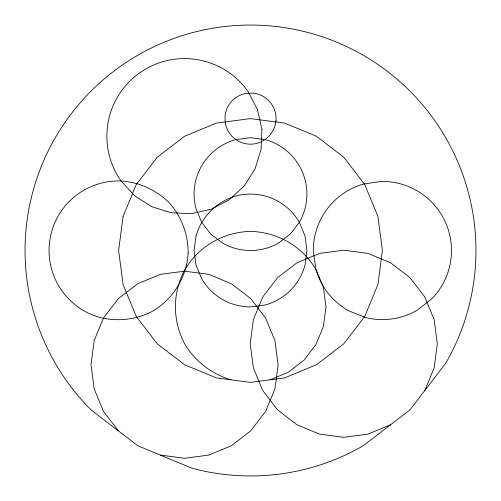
<?xml version="1.0" encoding="UTF-8"?>
<svg xmlns="http://www.w3.org/2000/svg" width="501" height="501" viewBox="0 0 501 501"><rect width="100%" height="100%" fill="white"/><g stroke="black" fill="none" stroke-linecap="round" stroke-linejoin="round"><path stroke-width="0.75" d="M424.785 390.542L434.129 367.978L437.317 343.767L434.129 319.55L424.785 296.987L409.918 277.617L390.542 262.749L367.978 253.4L343.767 250.212L319.55 253.4L296.987 262.749L277.617 277.617L262.749 296.987L253.4 319.55L250.212 343.767L253.4 367.978L262.749 390.542L277.617 409.918L296.987 424.785L319.55 434.129L343.767 437.317L367.978 434.129L390.542 424.785M270.039 379.827L288.244 372.287L303.882 360.288L315.874 344.65L323.421 326.445L325.988 306.906L323.421 287.367L315.874 269.162L313.313 251.308A69.088 69.088 0 0 1 363.732 183.98L381.587 181.412A69.088 69.088 0 0 1 431.818 298.778L417.64 309.925A69.088 69.088 0 0 1 365.298 317.44L348.558 310.733A69.088 69.088 0 0 1 315.874 269.162C301.94 246.191 277.366 232.001 250.5 231.418C223.634 232.001 199.06 246.191 185.126 269.162C172.2 292.722 172.2 321.097 185.126 344.65C195.578 361.616 211.873 374.115 230.961 379.827M160.339 455.09L184.55 458.277L208.767 455.09L231.33 445.746L250.7 430.879L265.568 411.503L274.917 388.939L278.105 364.728L274.917 340.511L265.568 317.953L250.7 298.577L231.33 283.71L208.767 274.36L184.55 271.173L160.339 274.36L137.775 283.71L118.399 298.577L103.532 317.953L94.188 340.511L91 364.728L94.188 388.939L103.532 411.503L118.399 430.879M261.91 129.302L261.077 149.561L255.028 168.918L244.181 186.046L229.264 199.78L211.303 209.193L191.52 213.633L171.261 212.8L151.909 206.75L134.782 195.904L121.042 180.986A77.674 77.674 0 0 1 139.835 72.764A77.674 77.674 0 0 1 248.058 91.558L257.47 109.519L261.91 129.302M123.096 216.363L118.605 250.5L123.096 284.637L136.272 316.45L157.233 343.767L184.55 364.728L216.363 377.904L250.5 382.395L284.637 377.904L316.45 364.728L343.767 343.767L364.728 316.45L377.904 284.637L382.395 250.5L377.904 216.363L364.728 184.55L343.767 157.233L316.45 136.272L284.637 123.096L250.5 118.605L216.363 123.096L184.55 136.272L157.233 157.233L136.272 184.55L123.096 216.363M196.016 235.902L194.094 250.5L196.016 265.098L201.653 278.706A56.406 56.406 0 0 0 250.5 306.906L265.098 304.984A56.406 56.406 0 0 0 304.984 265.098L306.906 250.5L304.984 235.902L299.347 222.294A56.406 56.406 0 0 0 265.098 139.61L250.5 137.687L235.902 139.61A56.406 56.406 0 0 0 196.016 208.692L201.653 222.294L210.614 233.98L222.294 242.941A56.406 56.406 0 0 0 278.706 242.941L290.386 233.98L299.347 222.294A56.406 56.406 0 0 0 235.902 196.016C216.801 201.477 201.477 216.801 196.016 235.902M188.113 252.942C186.842 277.397 172.676 300.061 151.246 311.923C134.794 320.064 115.956 321.874 98.252 317.014A69.558 69.558 0 0 1 121.042 180.986C139.366 182.164 156.581 190.011 169.482 203.074C181.606 216.858 188.226 234.581 188.113 252.942M275.988 120.741C275.087 129.703 269.475 137.775 261.39 141.745A25.582 25.582 0 0 1 225.325 123.133L225.012 116.464A25.582 25.582 0 0 1 245.972 93.424L252.642 93.111A25.582 25.582 0 0 1 275.988 120.741M445.746 363.225L409.918 409.918L363.225 445.746A225.45 225.45 0 0 1 192.152 468.266L137.775 445.746L91.082 409.918A225.45 225.45 0 0 1 77.793 105.586A225.45 225.45 0 0 1 379.814 65.825A225.45 225.45 0 0 1 445.746 363.225"/></g></svg>
